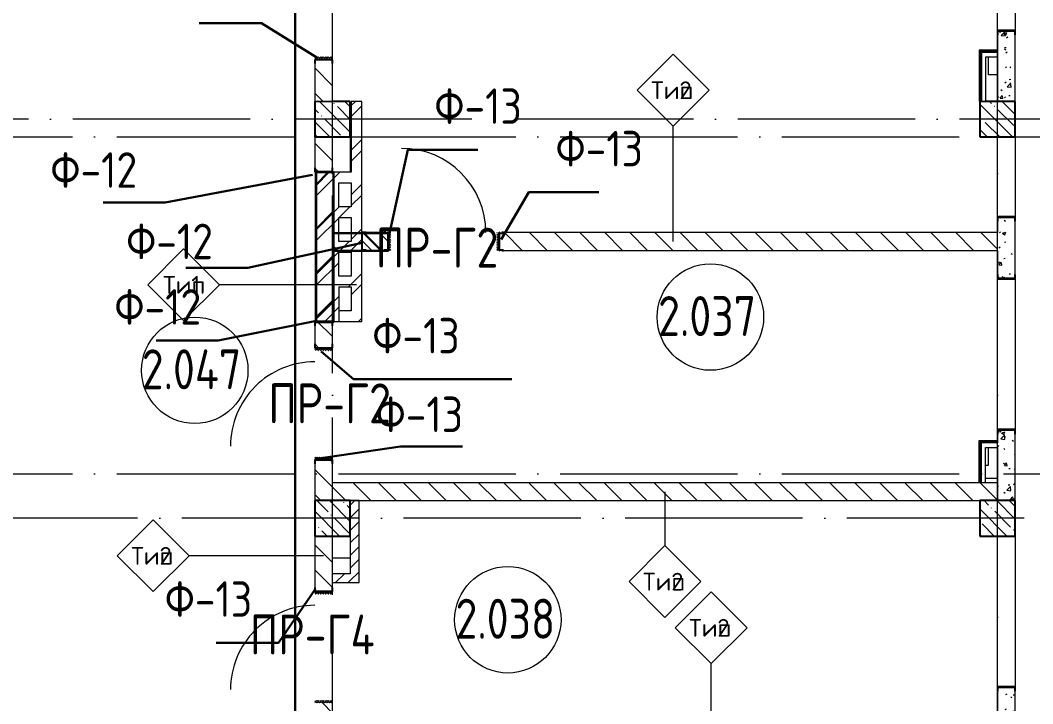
# Model space of a CAD drawing. Header units: millimetres. Extents: x -592259 to 288321, y -552984 to 293768.
# Drawn here: x 170437 to 181856, y -100950 to -93246 of the extents above; entities that cross this region are included whole.
import ezdxf

# ---------------------------------------------------------------- set-up
doc = ezdxf.new("R2010")
doc.units = ezdxf.units.MM
doc.linetypes.add('ADSK_Линия сетки', pattern=[2500, 2000, -250, 0, -250])
for name, color, linetype, lineweight in [('0.1) Блок', 6, 'Continuous', 30), ('2)Фарх готовы', 3, 'Continuous', 30), ('2)Фархверки', 40, 'Continuous', 30), ('3) Перемычки готовы', 3, 'Continuous', 30), ('4) Штукатурка', 6, 'Continuous', 30), ('4.6) Швы', 6, 'Continuous', 30), ('A-AREA-____-IDEN', 250, 'Continuous', 9), ('A-DOOR-____-OTLN', 250, 'Continuous', 5), ('A-FLOR-____-OTLN', 250, 'Continuous', 9), ('A-WALL-____-IDEN', 250, 'Continuous', 9), ('A-WALL-____-MCUT', 250, 'Continuous', 13), ('A-WALL-____-PATT', 250, 'Continuous', 13), ('A-WALL-FNSH-MCUT', 250, 'Continuous', 13), ('I-WALL-____-OTLN', 250, 'Continuous', 9), ('S-COLS-____-MCUT', 250, 'Continuous', 25), ('S-COLS-____-OTLN', 250, 'Continuous', 9), ('S-GRID-____-OTLN', 250, 'Continuous', 9)]:
    doc.layers.add(name, color=color, linetype=linetype, lineweight=lineweight)
doc.styles.add('GOST Common_1', font='', dxfattribs={"width": 0.9, "height": 250})
doc.styles.add('ISOCPEUR', font='isocpeur.ttf', dxfattribs={"width": 0.8, "height": 100})
doc.styles.add('ISOCPEUR_3', font='isocpeur.ttf', dxfattribs={"height": 250})
doc.styles.add('ISOCPEUR_I_1', font='ГОСТ тип А.ttf', dxfattribs={"height": 2500})
doc.styles.get('GOST Common_1').set_extended_font_data('GOST Common')
pattern_1 = [(135, (28708.77, -120984.93), (-141.42136, -141.42136), [])]
pattern_2 = [(135, (1676.41, 164.685), (-14.14214, -14.14214), []), (225, (1676.41, 164.685), (14.14214, -14.14214), [])]
pattern_3 = [(45, (-446.384, 164.685), (-14.1421, 14.1421), []), (135, (-446.384, 164.685), (-14.1421, -14.1421), [])]
pattern_4 = [(135, (28708.77, -120984.93), (-142.5612, -142.5612), []), (135, (28851.33, -120984.93), (-142.5612, -142.5612), [252.016, -50.403, 3.353, -47.05])]
pattern_5 = [(45, (28708.77, -120984.93), (-251.4472, 251.4472), []), (45, (28708.77, -120603.93), (-251.4472, 251.4472), [])]
pattern_6 = [(50, (28708.77, -120984.93), (364.36793, -31.8783), [38.1, -419.1]), (355, (28708.77, -120984.93), (-70.48585, 382.1133), [30.48, -335.28]), (100.451, (28739.14, -120987.6), (293.885, 350.2334), [32.38, -356.18]), (46.184, (28708.77, -120883.33), (542.1585, -84.0858), [57.15, -628.65]), (96.636, (28753.95, -120890.34), (474.8049, 494.8554), [48.57, -534.27]), (351.184, (28708.8, -120883.33), (474.8102, 494.85), [45.72, -502.92]), (21, (28759.57, -120908.73), (303.22847, -204.53046), [38.1, -419.1]), (326, (28759.57, -120908.73), (123.6039, 368.376), [30.48, -335.28]), (71.451, (28784.84, -120925.78), (426.8341, 163.8427), [32.38, -356.18]), (37.5, (28708.77, -120984.93), (6.17665, 169.11015), [16.764, -314.452, 16.764, -323.596, -336.55]), (37.5, (28708.77, -120984.93), (6.17665, 169.11015), [-671.576, 16.764, -319.786]), (7.5, (28708.77, -120984.93), (133.63888, 200.3615), [16.764, -177.292, 16.764, -306.832, -128.27]), (7.5, (28708.77, -120984.93), (133.63888, 200.3615), [-517.652, 16.764, -111.506]), (327.5, (28595.49, -120984.93), (271.18182, -11.45836), [16.764, -110.236, 16.764, -379.476, -525.78]), (327.5, (28595.49, -120984.93), (271.18182, -11.45836), [-523.24, 16.764, -509.016]), (317.5, (28544.7, -120984.93), (296.2585, 50.85285), [16.764, -148.336, 16.764, -246.38, -373.38]), (317.5, (28544.7, -120984.93), (296.2585, 50.85285), [-428.244, 16.764, -356.616])]
pattern_7 = [(45, (28708.77, -120984.93), (-70.71068, 70.71068), [])]

# ---------------------------------------------------------------- blocks, each defined once
blk = doc.blocks.new('Дверь_СКБ_1Ст_Фрамуга1 - Н_ВВ-8л_1250x2600h_не ПБ-42098393-АР1_Кладочный план 2 этажа С2и3')
at = {"layer": 'A-DOOR-____-OTLN'}
h = blk.add_hatch(dxfattribs=at)
h.set_pattern_fill('FP_9', color=256, style=0, pattern_type=2)
h.set_pattern_definition(pattern_3)
h.paths.add_polyline_path([(-612, -100), (-587, -100), (-587, 100), (-612, 100)])
h = blk.add_hatch(dxfattribs=at)
h.set_pattern_fill('FP_8', color=256, style=0, pattern_type=2)
h.set_pattern_definition(pattern_2)
h.paths.add_polyline_path([(613, -100), (638, -100), (638, 100), (613, 100)])
at = {"layer": 'A-DOOR-____-OTLN', "color": 255}
blk.add_arc((-463, 100), 950, 360, 90, dxfattribs=at)
blk = doc.blocks.new('Дверь_СКБ_1Ст_Фрамуга1 - Н_ВВ-9_2_1250x2600h_Лаборантская 2-42764460-АР1_Кладочный план 2 этажа С2и3')
at = {"layer": 'A-DOOR-____-OTLN'}
h = blk.add_hatch(dxfattribs=at)
h.set_pattern_fill('FP_9', color=256, style=0, pattern_type=2)
h.set_pattern_definition(pattern_3)
h.paths.add_polyline_path([(-588, 100), (-613, 100), (-613, -100), (-588, -100)])
h = blk.add_hatch(dxfattribs=at)
h.set_pattern_fill('FP_8', color=256, style=0, pattern_type=2)
h.set_pattern_definition(pattern_2)
h.paths.add_polyline_path([(612, 100), (612, -100), (637, -100), (637, 100)])
at = {"layer": 'A-DOOR-____-OTLN', "color": 255}
blk.add_arc((-463, 100), 950, 360, 90, dxfattribs=at)
blk = doc.blocks.new('Дверь_СКБ_2Ст_Фрамуга2 - Н_ВВ-3_2500x2600h_Учебные помещения_Фрамуга слева-V1-АР1_Кладочный план 2 этажа С2и3')
at = {"layer": 'A-DOOR-____-OTLN'}
h = blk.add_hatch(dxfattribs=at)
h.set_pattern_fill('FP_5', color=256, style=0, pattern_type=2)
h.set_pattern_definition([(45, (-1071.384, 164.685), (-14.1421, 14.1421), []), (135, (-1071.384, 164.685), (-14.1421, -14.1421), [])])
h.paths.add_polyline_path([(-1212, -100), (-1212, 100), (-1237, 99), (-1237, -100)])
h = blk.add_hatch(dxfattribs=at)
h.set_pattern_fill('FP_4', color=256, style=0, pattern_type=2)
h.set_pattern_definition([(135, (1051.41, 164.685), (-14.1421, -14.1421), []), (225, (1051.41, 164.685), (14.1421, -14.1421), [])])
h.paths.add_polyline_path([(1263, -100), (1263, 100), (1238, 100), (1238, -100)])
blk = doc.blocks.new('Дверь_СКБ_1Ст_Фрамуга1 - Н_ВВ-9_1250x2600h_Лаборантская-V6-АР1_Кладочный план 2 этажа С2и3')
at = {"layer": 'A-DOOR-____-OTLN'}
h = blk.add_hatch(dxfattribs=at)
h.set_pattern_fill('FP_9', color=256, style=0, pattern_type=2)
h.set_pattern_definition(pattern_3)
h.paths.add_polyline_path([(-612, -100), (-587, -100), (-587, 100), (-612, 100)])
h = blk.add_hatch(dxfattribs=at)
h.set_pattern_fill('FP_8', color=256, style=0, pattern_type=2)
h.set_pattern_definition(pattern_2)
h.paths.add_polyline_path([(613, -100), (638, -100), (638, 100), (613, 100)])
at = {"layer": 'A-DOOR-____-OTLN', "color": 255}
blk.add_arc((-463, 100), 950, 360, 90, dxfattribs=at)
blk = doc.blocks.new('BSC_Колонна _Прямоугольная - 400x400-V31-АР1_Кладочный план 2 этажа С2и3')
at = {"layer": 'S-COLS-____-OTLN', "lineweight": 5}
h = blk.add_hatch(dxfattribs=at)
h.set_pattern_fill('FP_72', color=256, style=0, pattern_type=2)
h.set_pattern_definition([(135, (-145250, -22125), (-142.5612, -142.5612), []), (135, (-145107.44, -22125), (-142.5612, -142.5612), [252.016, -50.403, 3.353, -47.05])])
h.paths.add_polyline_path([(200, -200), (200, 200), (-200, 200), (-200, -200)])
at = {"layer": 'S-COLS-____-MCUT'}
for p, q in [((200, 200), (-200, 200)), ((-200, 200), (-200, -200)), ((200, -200), (200, 200)), ((-200, -200), (200, -200))]:
    blk.add_line(p, q, dxfattribs=at)
blk = doc.blocks.new('ADSK_КолоннаНесущая_Швеллер_Гнутый_ГОСТ 8278-83 - 200х50х4_таб_1 2-38569602-АР1_Кладочный план 2 этажа С2и3')
at = {"layer": 'S-COLS-____-MCUT'}
for p, q in [((-10.1, 90), (-10.1, -90)), ((-6.1, -90), (-6.1, 90)), ((39.9, 100), (-0.1, 100)), ((-0.1, 96), (39.9, 96)), ((39.9, 96), (39.9, 100)), ((39.9, -96), (-0.1, -96)), ((-0.1, -100), (39.9, -100)), ((39.9, -100), (39.9, -96))]:
    blk.add_line(p, q, dxfattribs=at)
for centre, radius, start, end in [((-0.1, 90), 10, 90, 180), ((-0.1, 90), 6, 90, 180), ((-0.1, -90), 10, 180, 270), ((-0.1, -90), 6, 180, 270)]:
    blk.add_arc(centre, radius, start, end, dxfattribs=at)
blk = doc.blocks.new('ADSK_КолоннаНесущая_Швеллер_Гнутый_ГОСТ 8278-83 - 200х50х4_таб_1 2-V42-АР1_Кладочный план 2 этажа С2и3')
at = {"layer": 'S-COLS-____-MCUT'}
for p, q in [((-6, -90), (-6, 90)), ((0, 96), (40, 96)), ((40, 100), (20, 100)), ((40, 96), (40, 100)), ((40, -96), (0, -96)), ((20, -100), (40, -100)), ((40, -100), (40, -96))]:
    blk.add_line(p, q, dxfattribs=at)
for centre, radius, start, end in [((0, 90), 10, 90.3368, 180), ((0, 90), 6, 90, 180), ((0, -90), 10, 180, 270), ((0, -90), 6, 180, 270)]:
    blk.add_arc(centre, radius, start, end, dxfattribs=at)
blk = doc.blocks.new('ADSK_КолоннаНесущая_Швеллер_Гнутый_ГОСТ 8278-83 - 200х50х4_таб_1 2-38815029-АР1_Кладочный план 2 этажа С2и3')
at = {"layer": 'S-COLS-____-MCUT'}
for p, q in [((-6.1, -90), (-6.1, 90)), ((-0.1, 96), (39.9, 96)), ((39.9, 100), (19.9, 100)), ((39.9, 96), (39.9, 100)), ((39.9, -96), (-0.1, -96)), ((19.9, -100), (39.9, -100)), ((39.9, -100), (39.9, -96))]:
    blk.add_line(p, q, dxfattribs=at)
for centre, radius, start, end in [((-0.1, 90), 10, 90, 180), ((-0.1, 90), 6, 90, 180), ((-0.1, -90), 10, 180, 270), ((-0.1, -90), 6, 180, 270)]:
    blk.add_arc(centre, radius, start, end, dxfattribs=at)
blk = doc.blocks.new('ADSK_КолоннаНесущая_Швеллер_Гнутый_ГОСТ 8278-83 - 200х50х4_таб_1 2-V51-АР1_Кладочный план 2 этажа С2и3')
at = {"layer": 'S-COLS-____-MCUT'}
for p, q in [((-6, -90), (-6, 90)), ((0, 96), (40, 96)), ((40, 100), (20, 100)), ((40, 96), (40, 100)), ((40, -96), (0, -96)), ((0, -100), (40, -100)), ((40, -100), (40, -96))]:
    blk.add_line(p, q, dxfattribs=at)
for centre, radius, start, end in [((0, 90), 10, 92.5388, 180), ((0, 90), 6, 90, 180), ((0, -90), 10, 180, 270), ((0, -90), 6, 180, 270)]:
    blk.add_arc(centre, radius, start, end, dxfattribs=at)
blk = doc.blocks.new('ADSK_КолоннаНесущая_Швеллер_Гнутый_ГОСТ 8278-83 - 200х50х4_таб_1 2-V47-АР1_Кладочный план 2 этажа С2и3')
at = {"layer": 'S-COLS-____-MCUT'}
for p, q in [((-10.1, 90), (-10.1, -90)), ((-6.1, -90), (-6.1, 90)), ((39.9, 100), (-0.1, 100)), ((-0.1, 96), (39.9, 96)), ((39.9, 96), (39.9, 100)), ((39.9, -96), (-0.1, -96)), ((-0.1, -100), (39.9, -100)), ((39.9, -100), (39.9, -96))]:
    blk.add_line(p, q, dxfattribs=at)
for centre, radius, start, end in [((-0.1, 90), 10, 90, 180), ((-0.1, 90), 6, 90, 180), ((-0.1, -90), 10, 180, 270), ((-0.1, -90), 6, 180, 270)]:
    blk.add_arc(centre, radius, start, end, dxfattribs=at)
blk = doc.blocks.new('ADSK_КолоннаНесущая_Швеллер_Гнутый_ГОСТ 8278-83 - 200х50х4_таб_1 2-V58-АР1_Кладочный план 2 этажа С2и3')
at = {"layer": 'S-COLS-____-MCUT'}
for p, q in [((-6.1, -90), (-6.1, 90)), ((39.9, 100), (-0.1, 100)), ((-0.1, 96), (39.9, 96)), ((39.9, 96), (39.9, 100)), ((39.9, -96), (-0.1, -96)), ((19.9, -100), (39.9, -100)), ((39.9, -100), (39.9, -96))]:
    blk.add_line(p, q, dxfattribs=at)
for centre, radius, start, end in [((-0.1, 90), 10, 90, 180), ((-0.1, 90), 6, 90, 180), ((-0.1, -90), 10, 180, 267.46119), ((-0.1, -90), 6, 180, 270)]:
    blk.add_arc(centre, radius, start, end, dxfattribs=at)
blk = doc.blocks.new('ADSK_КолоннаНесущая_Швеллер_Гнутый_ГОСТ 8278-83 - 200х50х4_таб_1 2-V41-АР1_Кладочный план 2 этажа С2и3')
at = {"layer": 'S-COLS-____-MCUT'}
for p, q in [((-10.1, 90), (-10.1, -90)), ((-6.1, -90), (-6.1, 90)), ((39.9, 100), (-0.1, 100)), ((-0.1, 96), (39.9, 96)), ((39.9, 96), (39.9, 100)), ((39.9, -96), (-0.1, -96)), ((-0.1, -100), (39.9, -100)), ((39.9, -100), (39.9, -96))]:
    blk.add_line(p, q, dxfattribs=at)
for centre, radius, start, end in [((-0.1, 90), 10, 90, 180), ((-0.1, 90), 6, 90, 180), ((-0.1, -90), 10, 180, 270), ((-0.1, -90), 6, 180, 270)]:
    blk.add_arc(centre, radius, start, end, dxfattribs=at)
blk = doc.blocks.new('ADSK_КолоннаНесущая_Швеллер_Гнутый_ГОСТ 8278-83 - 200х50х4_таб_1 2-38815031-АР1_Кладочный план 2 этажа С2и3')
at = {"layer": 'S-COLS-____-MCUT'}
for p, q in [((-6.1, -90), (-6.1, 90)), ((-0.1, 96), (39.9, 96)), ((39.9, 100), (19.9, 100)), ((39.9, 96), (39.9, 100)), ((39.9, -96), (-0.1, -96)), ((19.9, -100), (39.9, -100)), ((39.9, -100), (39.9, -96))]:
    blk.add_line(p, q, dxfattribs=at)
for centre, radius, start, end in [((-0.1, 90), 10, 90, 180), ((-0.1, 90), 6, 90, 180), ((-0.1, -90), 10, 180, 270), ((-0.1, -90), 6, 180, 270)]:
    blk.add_arc(centre, radius, start, end, dxfattribs=at)
blk = doc.blocks.new('AAR_СКБ_Марка_Помещения_мал - Номер-28977439-АР1_Кладочный план 2 этажа С2и3')
at = {"layer": 'A-AREA-____-IDEN'}
blk.add_circle((-0.028, 0), 3, dxfattribs=at)
blk = doc.blocks.new('ADSK_Марка_Стена - Типоразмер_ADSK_Марка-30564887-АР1_Кладочный план 2 этажа С2и3')
at = {"layer": 'A-WALL-____-IDEN'}
for p, q in [((-0.16, 4.37), (-4.21, 0.31)), ((3.9, 0.31), (-0.16, 4.37)), ((-4.21, 0.31), (-0.16, -3.74)), ((-0.16, -3.74), (3.9, 0.31))]:
    blk.add_line(p, q, dxfattribs=at)

msp = doc.modelspace()

# ---------------------------------------------------------------- hatches: boundary and pattern name
at = {"layer": '0.1) Блок'}
h = msp.add_hatch(dxfattribs=at)
h.set_pattern_fill('ANSI31', color=256, scale=111)
h.set_pattern_definition([(45, (16431.18, -149770.93), (-249.2021, 249.2021), [])])
h.paths.add_polyline_path([(173769.0691, -96649.9336), (173969.091, -96649.9336), (173968.7722, -94959.9336), (173768.7503, -94959.9336)])
h = msp.add_hatch(dxfattribs=at)
h.set_pattern_fill('ANSI31', color=256, scale=111, angle=-90)
h.set_pattern_definition([(315, (120143.94, 61691.7), (249.2021, 249.2021), [])])
h.paths.add_polyline_path([(173968.9394, -95646.1954), (173968.9394, -95846.2173), (174584.7722, -95845.8985), (174584.7722, -95645.8766)])
at = {"layer": 'A-WALL-____-PATT', "lineweight": 15}
h = msp.add_hatch(dxfattribs=at)
h.set_pattern_fill('FP_1', color=256, style=0, pattern_type=2)
h.set_pattern_definition(pattern_1)
h.paths.add_polyline_path([(173758.7503, -94159.9342), (173958.5851, -94159.9342), (173958.5851, -93684.9352), (173758.7503, -93684.9352), (173758.7503, -93714.9352)])
h.paths.add_polyline_path([(173958.5851, -91184.9352), (173958.5851, -90059.9342), (173758.7503, -90059.9342), (173758.7503, -91184.9352)])
h = msp.add_hatch(dxfattribs=at)
h.set_pattern_fill('FP_83', color=256, style=0, pattern_type=2)
h.set_pattern_definition(pattern_6)
h.paths.add_polyline_path([(181458.7503, -94159.9342), (181658.7503, -94159.9342), (181658.7503, -93359.9347), (181458.7503, -93359.9347)])
h = msp.add_hatch(dxfattribs=at)
h.set_pattern_fill('FP_12', color=256, style=0, pattern_type=2)
h.set_pattern_definition(pattern_5)
h.paths.add_polyline_path([(174168.7722, -96639.9336), (174288.7722, -96639.9336), (174288.7722, -94159.9336), (174168.7722, -94159.9336), (174168.7722, -96519.9336)])
h = msp.add_hatch(dxfattribs=at)
h.set_pattern_fill('FP_1', color=256, style=0, pattern_type=2)
h.set_pattern_definition(pattern_1)
h.paths.add_polyline_path([(173958.5851, -94959.9336), (173958.5851, -94559.9342), (173758.5851, -94559.9342), (173758.5851, -94959.9336), (173778.7722, -94959.9336)])
h = msp.add_hatch(dxfattribs=at)
h.set_pattern_fill('FP_12', color=256, style=0, pattern_type=2)
h.set_pattern_definition(pattern_5)
h.paths.add_polyline_path([(174168.7722, -95079.9336), (174168.7722, -94959.9336), (173778.7722, -94959.9336), (173778.7722, -95079.9336), (174028.7722, -95079.9336)])
h = msp.add_hatch(dxfattribs=at)
h.set_pattern_fill('FP_12', color=256, style=0, pattern_type=2)
h.set_pattern_definition(pattern_5)
h.paths.add_polyline_path([(174028.7722, -96639.9336), (174028.7722, -95079.9336), (173778.7722, -95079.9336), (173778.7722, -96639.9336), (173958.5851, -96639.9336)])
h = msp.add_hatch(dxfattribs=at)
h.set_pattern_fill('FP_12', color=256, style=0, pattern_type=2)
h.set_pattern_definition(pattern_5)
h.paths.add_polyline_path([(174028.7722, -95469.9336), (174168.7722, -95469.9336), (174168.7722, -95349.9336), (174028.7722, -95349.9336)])
h = msp.add_hatch(dxfattribs=at)
h.set_pattern_fill('FP_83', color=256, style=0, pattern_type=2)
h.set_pattern_definition(pattern_6)
h.paths.add_polyline_path([(181658.7503, -98659.9342), (181658.7503, -97859.9347), (181458.7503, -97859.9347), (181458.7503, -98659.9342)])
h.paths.add_polyline_path([(181458.7503, -96159.9347), (181658.7503, -96159.9347), (181658.7503, -95459.9347), (181458.7503, -95459.9347), (181458.7503, -95839.9347)])
h = msp.add_hatch(dxfattribs=at)
h.set_pattern_fill('FP_1', color=256, style=0, pattern_type=2)
h.set_pattern_definition(pattern_1)
h.paths.add_polyline_path([(180624.5137, -95839.9347), (181458.7503, -95839.9347), (181458.7503, -95639.9347), (175838.7722, -95639.9347), (175838.7722, -95839.9347), (179200.0408, -95839.9347)])
h.paths.add_polyline_path([(174588.7722, -95839.9347), (174588.7722, -95639.9347), (174288.7722, -95639.9347), (174288.7722, -95839.9347), (174558.7722, -95839.9347)])
h = msp.add_hatch(dxfattribs=at)
h.set_pattern_fill('FP_12', color=256, style=0, pattern_type=2)
h.set_pattern_definition(pattern_5)
h.paths.add_polyline_path([(174168.7722, -95859.9336), (174168.7722, -95739.9336), (174028.7722, -95739.9336), (174028.7722, -95859.9336)])
h = msp.add_hatch(dxfattribs=at)
h.set_pattern_fill('FP_12', color=256, style=0, pattern_type=2)
h.set_pattern_definition(pattern_5)
h.paths.add_polyline_path([(174168.7722, -96249.9336), (174168.7722, -96129.9336), (174028.7722, -96129.9336), (174028.7722, -96249.9336)])
h = msp.add_hatch(dxfattribs=at)
h.set_pattern_fill('FP_1', color=256, style=0, pattern_type=2)
h.set_pattern_definition(pattern_1)
h.paths.add_polyline_path([(173958.5851, -98659.9342), (173958.5851, -98194.9347), (173758.5851, -98194.9347), (173758.7722, -98659.9342)])
h.paths.add_polyline_path([(173758.5851, -96944.9347), (173958.5851, -96944.9347), (173958.5851, -96639.9336), (173758.5851, -96639.9336), (173758.5851, -96914.9347)])
h = msp.add_hatch(dxfattribs=at)
h.set_pattern_fill('FP_1', color=256, style=0, pattern_type=2)
h.set_pattern_definition(pattern_1)
h.paths.add_polyline_path([(181458.7732, -98659.9342), (181458.7732, -98459.9342), (173958.5851, -98459.9342), (173958.5851, -98659.9342), (179200.0408, -98659.9342)])
h = msp.add_hatch(dxfattribs=at)
h.set_pattern_fill('FP_16', color=94, style=0, pattern_type=2)
h.set_pattern_definition(pattern_7)
h.paths.add_polyline_path([(174158.7503, -99584.9342), (174258.7503, -99584.9342), (174258.7503, -98659.9342), (174158.7722, -98659.9342), (174158.7503, -99484.9342)])
h = msp.add_hatch(dxfattribs=at)
h.set_pattern_fill('FP_1', color=256, style=0, pattern_type=2)
h.set_pattern_definition(pattern_1)
h.paths.add_polyline_path([(173758.7722, -103149.9342), (173958.7722, -103149.9342), (173958.7722, -102644.9347), (173758.7722, -102644.9347), (173758.7722, -102674.9347)])
h.paths.add_polyline_path([(173758.7722, -101244.9347), (173958.7722, -101244.9347), (173958.7722, -100939.9347), (173758.7722, -100939.9347), (173758.7722, -101214.9347)])
h.paths.add_polyline_path([(173958.7722, -99689.9347), (173958.7722, -99059.9342), (173758.7722, -99059.9342), (173758.7722, -99689.9347)])
h = msp.add_hatch(dxfattribs=at)
h.set_pattern_fill('FP_16', color=94, style=0, pattern_type=2)
h.set_pattern_definition(pattern_7)
h.paths.add_polyline_path([(173958.7722, -99584.9342), (174158.7503, -99584.9342), (174158.7503, -99484.9342), (173958.7722, -99484.9342)])
h = msp.add_hatch(dxfattribs=at)
h.set_pattern_fill('FP_83', color=256, style=0, pattern_type=2)
h.set_pattern_definition(pattern_6)
h.paths.add_polyline_path([(181458.7503, -103159.9342), (181658.7503, -103159.9342), (181658.7503, -102359.9347), (181458.7503, -102359.9347)])
h.paths.add_polyline_path([(181658.7503, -101459.9347), (181658.7503, -100759.9347), (181458.7503, -100759.9347), (181458.7503, -101459.9347)])
at = {"layer": 'S-COLS-____-OTLN', "lineweight": 5}
h = msp.add_hatch(dxfattribs=at)
h.set_pattern_fill('FP_40', color=256, style=0, pattern_type=2)
h.set_pattern_definition(pattern_4)
h.paths.add_polyline_path([(174158.7722, -94559.9342), (174158.7722, -94159.9342), (173758.7722, -94159.9342), (173758.7722, -94559.9342)])
h = msp.add_hatch(dxfattribs=at)
h.set_pattern_fill('FP_40', color=256, style=0, pattern_type=2)
h.set_pattern_definition(pattern_4)
h.paths.add_polyline_path([(181658.7722, -94559.9342), (181658.7722, -94159.9342), (181258.7722, -94159.9342), (181258.7722, -94559.9342)])
h = msp.add_hatch(dxfattribs=at)
h.set_pattern_fill('FP_40', color=256, style=0, pattern_type=2)
h.set_pattern_definition(pattern_4)
h.paths.add_polyline_path([(181658.7722, -99059.9342), (181658.7722, -98659.9342), (181258.7722, -98659.9342), (181258.7722, -99059.9342)])

# ---------------------------------------------------------------- linework, layer by layer
at = {"layer": '0.1) Блок'}
for points in [[(173769.0691, -96649.9336), (173969.091, -96649.9336), (173968.7722, -94959.9336), (173768.7503, -94959.9336)], [(173968.9394, -95646.1954), (173968.9394, -95846.2173), (174584.7722, -95845.8985), (174584.7722, -95645.8766)]]:
    msp.add_lwpolyline(points, close=True, dxfattribs=at)
at = {"layer": '2)Фарх готовы'}
for points in [[(174584.5481, -95716.3165), (174809.8241, -94705.8534), (174897.1201, -94705.8534), (175597.1201, -94705.8534)], [(173731.4238, -94988.9162), (172073.0098, -95298.2709), (171373.0098, -95298.2709)], [(175861.9731, -95716.3165), (176171.3495, -95184.8878), (176263.6634, -95184.8878), (176963.6634, -95184.8878)], [(174292.0372, -95756.4038), (173002.5613, -96036.4569), (172302.5613, -96036.4569)], [(173777.4601, -96634.7148), (172668.1655, -96856.0779), (171968.1655, -96856.0779)], [(173829.251, -96979.9872), (174197.1201, -97293.0312), (175980.689, -97293.0312)], [(173777.4601, -98188.4408), (174726.0361, -98051.962), (175426.0361, -98051.962)], [(173765.9511, -99655.8486), (173348.0209, -100262.0311), (172648.0209, -100262.0311)]]:
    msp.add_lwpolyline(points, dxfattribs=at)
at = {"layer": '2)Фархверки'}
msp.add_lwpolyline([(173783.2147, -93665.3719), (173155.9698, -93279.8176), (172455.9698, -93279.8176)], dxfattribs=at)
at = {"layer": '4) Штукатурка'}
msp.add_line((173536.9254, -62409.9342), (173536.9254, -120666.6198), dxfattribs=at)
at = {"layer": '4.6) Швы'}
for points in [[(173536.9254, -95091.4986), (173536.9254, -93950.3094)], [(173536.9254, -98040.6458), (173536.9254, -96899.4566)], [(173536.9254, -99458.8879), (173536.9254, -98317.6987)], [(173536.9254, -100909.0177), (173536.9254, -99767.8286)]]:
    msp.add_lwpolyline(points, dxfattribs=at)
at = {"layer": 'A-FLOR-____-OTLN'}
for p, q in [((181358.7732, -93859.8148), (181358.7722, -93659.8148)), ((181458.7503, -93859.8148), (181358.7732, -93859.8148)), ((173958.9375, -94959.9336), (173958.9375, -94559.9347)), ((174158.7503, -94559.9347), (174158.7503, -94959.9336)), ((181358.7503, -98259.9302), (181358.7503, -98059.9302)), ((181323.7513, -98259.9302), (181358.7503, -98259.9302)), ((181458.7503, -98409.9302), (181323.7513, -98409.9302)), ((173958.8439, -99309.9345), (173958.8439, -99059.9345)), ((174158.7503, -99309.9345), (173958.8439, -99309.9345))]:
    msp.add_line(p, q, dxfattribs=at)
at = {"layer": 'A-WALL-____-IDEN'}
for p, q in [((177800.3572, -95739.9347), (177800.3572, -94438.6847)), ((174228.7722, -96226.3526), (172685.2256, -96226.3526)), ((177708.1826, -98559.9342), (177708.1826, -99166.4009)), ((173858.7722, -99281.1685), (172342.7108, -99281.1685)), ((178228.3665, -101059.9347), (178228.3665, -100498.3192))]:
    msp.add_line(p, q, dxfattribs=at)
at = {"layer": 'A-WALL-____-MCUT', "color": 7, "lineweight": 15}
for p, q in [((181458.7503, -93359.9347), (181458.7503, -94159.9342)), ((181658.7503, -93359.9347), (181458.7503, -93359.9347)), ((181658.7503, -94159.9342), (181658.7503, -93359.9347)), ((173758.7503, -93684.9352), (173758.7503, -94159.9342)), ((173958.5851, -94159.9342), (173958.5851, -93714.9352)), ((174168.7722, -94159.9336), (174168.7722, -94959.9336)), ((174288.7722, -94159.9336), (174168.7722, -94159.9336)), ((174288.7722, -95639.9347), (174288.7722, -94159.9336)), ((181458.7503, -94159.9342), (181658.7503, -94159.9342)), ((173758.5851, -94559.9342), (173758.5851, -94959.9336)), ((173958.5851, -94559.9342), (173758.5851, -94559.9342)), ((173958.5851, -94959.9336), (173958.5851, -94559.9342)), ((173758.5851, -94959.9336), (173778.7722, -94959.9336)), ((173778.7722, -94959.9336), (173778.7722, -96639.9336)), ((174168.7722, -94959.9336), (173958.5851, -94959.9336)), ((174028.7722, -95349.9336), (174028.7722, -95079.9336)), ((174028.7722, -95079.9336), (174168.7722, -95079.9336)), ((174168.7722, -95079.9336), (174168.7722, -95349.9336)), ((174168.7722, -95349.9336), (174028.7722, -95349.9336)), ((181458.7503, -95459.9347), (181458.7503, -95639.9347)), ((181658.7503, -95459.9347), (181458.7503, -95459.9347)), ((181658.7503, -96159.9347), (181658.7503, -95459.9347)), ((174028.7722, -95739.9336), (174028.7722, -95469.9336)), ((174028.7722, -95469.9336), (174168.7722, -95469.9336)), ((174168.7722, -95469.9336), (174168.7722, -95739.9336)), ((174558.7722, -95639.9347), (174288.7722, -95639.9347)), ((181458.7503, -95639.9347), (175868.7722, -95639.9347)), ((174168.7722, -95739.9336), (174028.7722, -95739.9336)), ((174028.7722, -96129.9336), (174028.7722, -95859.9336)), ((174028.7722, -95859.9336), (174168.7722, -95859.9336)), ((174168.7722, -95859.9336), (174168.7722, -96129.9336)), ((174288.7722, -95839.9347), (174558.7722, -95839.9347)), ((174288.7722, -96639.9336), (174288.7722, -95839.9347)), ((175868.7722, -95839.9347), (181458.7503, -95839.9347)), ((181458.7503, -95839.9347), (181458.7503, -96159.9347)), ((174168.7722, -96129.9336), (174028.7722, -96129.9336)), ((174028.7722, -96249.9336), (174168.7722, -96249.9336)), ((174028.7722, -96249.9336), (174028.7722, -96639.9336)), ((174168.7722, -96249.9336), (174168.7722, -96519.9336)), ((181458.7503, -96159.9347), (181658.7503, -96159.9347)), ((174168.7722, -96519.9336), (174028.7722, -96519.9336)), ((173758.5851, -96639.9336), (173758.5851, -96914.9347)), ((173778.7722, -96639.9336), (173758.5851, -96639.9336)), ((173958.5851, -96914.9347), (173958.5851, -96639.9336)), ((173958.5851, -96639.9336), (174288.7722, -96639.9336)), ((181458.7503, -97859.9347), (181458.7503, -98009.9302)), ((181658.7503, -97859.9347), (181458.7503, -97859.9347)), ((181658.7503, -98659.9342), (181658.7503, -97859.9347)), ((181458.7503, -98059.9302), (181458.7503, -98659.9342)), ((173758.5851, -98224.9347), (173758.5851, -98659.9342)), ((173958.5851, -98459.9342), (173958.5851, -98224.9347)), ((181458.7732, -98459.9342), (173958.5851, -98459.9342)), ((181458.7732, -98659.9342), (181458.7732, -98459.9342)), ((174158.7722, -98659.9342), (181658.7503, -98659.9342)), ((173758.7722, -99059.9342), (173758.7722, -99659.9347)), ((173958.7722, -99659.9347), (173958.7722, -99059.9342)), ((181458.7503, -100759.9347), (181458.7503, -101459.9347)), ((181658.7503, -100759.9347), (181458.7503, -100759.9347)), ((181658.7503, -101459.9347), (181658.7503, -100759.9347))]:
    msp.add_line(p, q, dxfattribs=at)
at = {"layer": 'A-WALL-____-MCUT', "color": 42, "lineweight": 15}
for p, q in [((181264.2503, -93597.3148), (181264.2503, -94159.9336)), ((181458.7503, -93597.3148), (181264.2503, -93597.3148)), ((181258.7722, -94159.9336), (181326.7503, -94159.9336)), ((181261.2513, -97997.4302), (181261.2513, -98459.9342)), ((181458.7503, -97997.4302), (181261.2513, -97997.4302)), ((181458.7503, -98059.9302), (181458.7503, -98009.9302))]:
    msp.add_line(p, q, dxfattribs=at)
at = {"layer": 'A-WALL-____-MCUT', "color": 30, "lineweight": 15}
for p, q in [((181276.7503, -93609.8148), (181276.7503, -94159.9336)), ((181458.7503, -93609.8148), (181276.7503, -93609.8148)), ((181326.7503, -94159.9336), (181326.7503, -93659.8148)), ((181326.7503, -93659.8148), (181458.7503, -93659.8148)), ((181273.7513, -98009.9302), (181273.7513, -98459.9342)), ((181458.7503, -98009.9302), (181273.7513, -98009.9302)), ((181323.7513, -98459.9342), (181323.7513, -98059.9302)), ((181323.7513, -98059.9302), (181458.7503, -98059.9302))]:
    msp.add_line(p, q, dxfattribs=at)
at = {"layer": 'A-WALL-____-MCUT', "lineweight": 15}
for p, q in [((173758.7503, -94159.9342), (173958.5851, -94159.9342)), ((173778.7722, -94959.9336), (173958.5851, -94959.9336)), ((174288.7722, -95639.9347), (174288.7722, -95839.9347)), ((181458.7503, -95839.9347), (181458.7503, -95639.9347)), ((173778.7722, -96639.9336), (173958.5851, -96639.9336))]:
    msp.add_line(p, q, dxfattribs=at)
at = {"layer": 'A-WALL-____-MCUT', "color": 84, "lineweight": 15}
for p, q in [((174258.7503, -98659.9342), (174158.7722, -98659.9342)), ((174258.7503, -99584.9342), (174258.7503, -98659.9342)), ((174158.7503, -99059.9342), (174158.7503, -99484.9342)), ((174158.7503, -99484.9342), (173958.7722, -99484.9342)), ((173958.7722, -99584.9342), (174258.7503, -99584.9342))]:
    msp.add_line(p, q, dxfattribs=at)
at = {"layer": 'A-WALL-FNSH-MCUT', "lineweight": 15}
for p, q in [((181251.7503, -93584.8148), (181251.7503, -94159.9336)), ((181458.7503, -93584.8148), (181251.7503, -93584.8148)), ((181251.7503, -94159.9336), (181258.7722, -94159.9336)), ((181248.7513, -97984.9302), (181248.7513, -98459.9342)), ((181458.7503, -97984.9302), (181248.7513, -97984.9302))]:
    msp.add_line(p, q, dxfattribs=at)
at = {"layer": 'I-WALL-____-OTLN', "lineweight": 15}
for p, q in [((181458.7503, -93359.9347), (181458.7503, -90059.9342)), ((181658.7503, -90059.9342), (181658.7503, -93359.9347)), ((181458.7503, -95459.9347), (181458.7503, -94559.9342)), ((181658.7503, -94559.9342), (181658.7503, -95459.9347)), ((181458.7503, -97859.9347), (181458.7503, -96159.9347)), ((181658.7503, -96159.9347), (181658.7503, -97859.9347)), ((181458.7503, -100759.9347), (181458.7503, -99059.9342)), ((181658.7503, -99059.9342), (181658.7503, -100759.9347))]:
    msp.add_line(p, q, dxfattribs=at)
at = {"layer": 'S-COLS-____-MCUT'}
for p, q in [((173758.7722, -94159.9342), (173758.7722, -94559.9342)), ((174158.7722, -94159.9342), (173958.5851, -94159.9342)), ((174158.7722, -94559.9342), (174158.7722, -94159.9342)), ((181258.7722, -94159.9342), (181258.7722, -94559.9342)), ((181658.7722, -94159.9342), (181326.7503, -94159.9342)), ((181658.7722, -94559.9342), (181658.7722, -94159.9342)), ((173758.7722, -94559.9342), (174158.7722, -94559.9342)), ((181258.7722, -94559.9342), (181658.7722, -94559.9342)), ((181658.7722, -98659.9342), (181258.7722, -98659.9342)), ((181258.7722, -98659.9342), (181258.7722, -99059.9342)), ((181658.7722, -99059.9342), (181658.7722, -98659.9342)), ((181258.7722, -99059.9342), (181658.7722, -99059.9342))]:
    msp.add_line(p, q, dxfattribs=at)
at = {"layer": 'S-COLS-____-OTLN'}
for p, q in [((173958.5851, -94159.9342), (173758.7722, -94159.9342)), ((181264.2503, -94159.9342), (181258.7722, -94159.9342)), ((181276.7503, -94159.9342), (181264.2503, -94159.9342)), ((181326.7503, -94159.9342), (181276.7503, -94159.9342))]:
    msp.add_line(p, q, dxfattribs=at)
at = {"layer": 'S-GRID-____-OTLN', "linetype": 'ADSK_Линия сетки'}
for p, q in [((173958.7722, -124723.7741), (173958.7722, -59782.9296)), ((181458.7722, -124723.7741), (181458.7722, -59782.9296)), ((185529.6518, -94359.9342), (128028.7722, -94359.9342)), ((94022.7944, -94559.9342), (184259.6518, -94559.9342)), ((94022.7944, -98359.9342), (185529.6518, -98359.9342)), ((184259.6518, -98859.9342), (128028.7722, -98859.9342))]:
    msp.add_line(p, q, dxfattribs=at)

# ---------------------------------------------------------------- block references
at = {"layer": 'A-AREA-____-IDEN', "xscale": 200, "yscale": 200, "zscale": 99.99999999999993}
for p in [(178226.3893, -96591.7942), (172410.952, -97192.0809), (175941.3893, -100003.8055)]:
    msp.add_blockref('AAR_СКБ_Марка_Помещения_мал - Номер-28977439-АР1_Кладочный план 2 этажа С2и3', p, dxfattribs=at)
at = {"layer": 'A-DOOR-____-OTLN', "color": 255}
for name, p, rotation in [('Дверь_СКБ_2Ст_Фрамуга2 - Н_ВВ-3_2500x2600h_Учебные помещения_Фрамуга слева-V1-АР1_Кладочный план 2 этажа С2и3', (173858.5851, -92447.4352), 90), ('Дверь_СКБ_1Ст_Фрамуга1 - Н_ВВ-9_1250x2600h_Лаборантская-V6-АР1_Кладочный план 2 этажа С2и3', (173858.5851, -97582.4347), 90), ('Дверь_СКБ_1Ст_Фрамуга1 - Н_ВВ-8л_1250x2600h_не ПБ-42098393-АР1_Кладочный план 2 этажа С2и3', (173858.7722, -100327.4347), 89.99999999999991)]:
    msp.add_blockref(name, p, dxfattribs=dict(at, rotation=rotation))
msp.add_blockref('Дверь_СКБ_1Ст_Фрамуга1 - Н_ВВ-9_2_1250x2600h_Лаборантская 2-42764460-АР1_Кладочный план 2 этажа С2и3', (175201.2722, -95739.9347), dxfattribs=at)
at = {"layer": 'A-WALL-____-IDEN', "xscale": 99.99999999999993, "yscale": 99.99999999999993, "zscale": 99.99999999999993}
for p in [(177815.9822, -94064.2178), (172295.1337, -96257.6026), (171952.6189, -99312.4185), (177723.8076, -99603.3678), (178243.9915, -100123.8523)]:
    msp.add_blockref('ADSK_Марка_Стена - Типоразмер_ADSK_Марка-30564887-АР1_Кладочный план 2 этажа С2и3', p, dxfattribs=at)
at = {"layer": 'S-COLS-____-OTLN'}
for name, p, rotation in [('ADSK_КолоннаНесущая_Швеллер_Гнутый_ГОСТ 8278-83 - 200х50х4_таб_1 2-38569602-АР1_Кладочный план 2 этажа С2и3', (181558.7503, -93370.0347), 269.9999999999649), ('ADSK_КолоннаНесущая_Швеллер_Гнутый_ГОСТ 8278-83 - 200х50х4_таб_1 2-V51-АР1_Кладочный план 2 этажа С2и3', (173858.7503, -93695.0352), 269.9999999999995), ('ADSK_КолоннаНесущая_Швеллер_Гнутый_ГОСТ 8278-83 - 200х50х4_таб_1 2-V41-АР1_Кладочный план 2 этажа С2и3', (173858.7503, -94949.8336), 90.00000000000044), ('ADSK_КолоннаНесущая_Швеллер_Гнутый_ГОСТ 8278-83 - 200х50х4_таб_1 2-38569602-АР1_Кладочный план 2 этажа С2и3', (181558.7503, -95470.0347), 269.9999999999649), ('ADSK_КолоннаНесущая_Швеллер_Гнутый_ГОСТ 8278-83 - 200х50х4_таб_1 2-38815029-АР1_Кладочный план 2 этажа С2и3', (174578.6722, -95739.9347), 180), ('ADSK_КолоннаНесущая_Швеллер_Гнутый_ГОСТ 8278-83 - 200х50х4_таб_1 2-38569602-АР1_Кладочный план 2 этажа С2и3', (181558.7503, -96149.8347), 89.99999999996523), ('ADSK_КолоннаНесущая_Швеллер_Гнутый_ГОСТ 8278-83 - 200х50х4_таб_1 2-V47-АР1_Кладочный план 2 этажа С2и3', (173858.7503, -96650.0336), 269.9999999999995), ('ADSK_КолоннаНесущая_Швеллер_Гнутый_ГОСТ 8278-83 - 200х50х4_таб_1 2-V58-АР1_Кладочный план 2 этажа С2и3', (173858.7503, -96934.8347), 90.00000000000044), ('ADSK_КолоннаНесущая_Швеллер_Гнутый_ГОСТ 8278-83 - 200х50х4_таб_1 2-38569602-АР1_Кладочный план 2 этажа С2и3', (181558.7503, -97870.0347), 269.9999999999649), ('ADSK_КолоннаНесущая_Швеллер_Гнутый_ГОСТ 8278-83 - 200х50х4_таб_1 2-38815029-АР1_Кладочный план 2 этажа С2и3', (173858.5851, -98205.0347), 269.9999999999995), ('ADSK_КолоннаНесущая_Швеллер_Гнутый_ГОСТ 8278-83 - 200х50х4_таб_1 2-V42-АР1_Кладочный план 2 этажа С2и3', (173858.7503, -99679.8347), 90.00000000000044), ('ADSK_КолоннаНесущая_Швеллер_Гнутый_ГОСТ 8278-83 - 200х50х4_таб_1 2-38569602-АР1_Кладочный план 2 этажа С2и3', (181558.7503, -100770.0347), 269.9999999999649)]:
    msp.add_blockref(name, p, dxfattribs=dict(at, rotation=rotation))
for name, p in [('ADSK_КолоннаНесущая_Швеллер_Гнутый_ГОСТ 8278-83 - 200х50х4_таб_1 2-V47-АР1_Кладочный план 2 этажа С2и3', (174299.2875, -95739.9347)), ('ADSK_КолоннаНесущая_Швеллер_Гнутый_ГОСТ 8278-83 - 200х50х4_таб_1 2-38815031-АР1_Кладочный план 2 этажа С2и3', (175848.8722, -95739.9347)), ('BSC_Колонна _Прямоугольная - 400x400-V31-АР1_Кладочный план 2 этажа С2и3', (173958.7722, -98859.9342))]:
    msp.add_blockref(name, p, dxfattribs=at)

# ---------------------------------------------------------------- texts
at = {"layer": '2)Фарх готовы', "char_height": 400, "width": 526.708687, "attachment_point": 1, "style": 'GOST Common_1'}
for s, insert in [('Ф-13', (175107.5681, -94014.0984)), ('Ф-13', (176474.1113, -94493.1328)), ('Ф-12', (170776.8588, -94734.2614)), ('Ф-12', (171631.7144, -95538.8042)), ('Ф-12', (171498.9209, -96276.9901)), ('Ф-13', (174407.5681, -96601.2762)), ('Ф-13', (174445.2686, -97487.9524)), ('Ф-13', (172066.6436, -99570.2761))]:
    msp.add_mtext(s, dxfattribs=dict(at, insert=insert))
at = {"layer": '3) Перемычки готовы', "char_height": 450, "width": 333.502, "attachment_point": 1, "style": 'ISOCPEUR_I_1'}
for s, insert in [('ПР-Г2', (174445.486, -95584.2931)), ('ПР-Г2', (173234.2506, -97339.4429)), ('ПР-Г4', (173025.4609, -99944.7042))]:
    msp.add_mtext(s, dxfattribs=dict(at, insert=insert))
at = {"layer": 'A-AREA-____-IDEN', "char_height": 450, "attachment_point": 1, "style": 'ISOCPEUR'}
for s, insert, width in [('2.037', (177630.8719, -96354.8443), 654.177), ('2.047', (171807.4346, -96955.1311), 673.4175), ('2.038', (175345.8719, -99766.8557), 654.177)]:
    msp.add_mtext(s, dxfattribs=dict(at, insert=insert, width=width))
at = {"layer": 'A-WALL-____-IDEN', "char_height": 200, "attachment_point": 1, "style": 'ISOCPEUR_3'}
for s, insert, width in [('Тип', (177551.6013, -93934.5492), 387.215062), (' 2', (177871.0857, -93934.5492), 230.084312), ('Тип', (172046.8529, -96127.934), 387.215062), (' 1', (172366.3372, -96127.934), 190.801625), ('Тип', (171688.238, -99182.7499), 387.215062), (' 2', (172007.7224, -99182.7499), 230.084312), ('Тип', (177459.4268, -99473.6991), 387.215062), (' 2', (177778.9111, -99473.6991), 230.084312), ('Тип', (177979.6107, -99994.1837), 387.215062), (' 2', (178299.0951, -99994.1837), 230.084312)]:
    msp.add_mtext(s, dxfattribs=dict(at, insert=insert, width=width))

doc.saveas('drawing.dxf')
